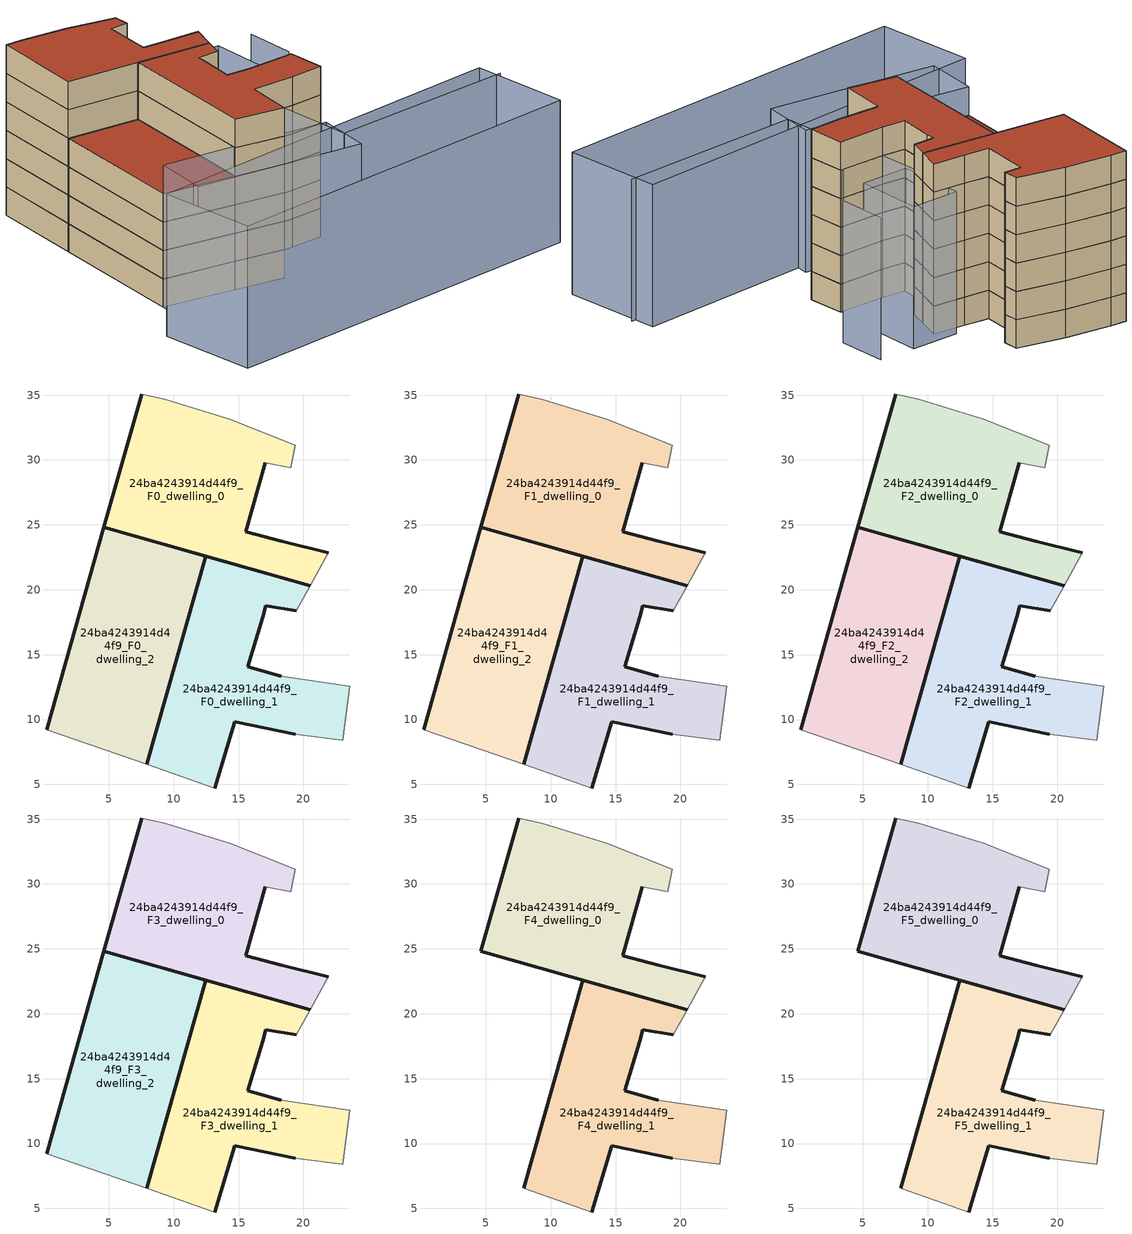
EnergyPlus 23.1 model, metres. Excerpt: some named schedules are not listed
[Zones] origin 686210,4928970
24ba4243914d44f9_F0_dwelling_0
 floor ground (EU_floor_Construction): 20.52,20.3 21.91,22.86 18.34,23.75 15.57,24.49 17.07,29.79 19.03,29.38 19.37,31.12 14.31,33.16 9.32,34.7 7.53,35.08 4.62,24.8 z0
 wall outside (EU_wall_Construction): 17.07,29.79 15.57,24.49 18.34,23.75 21.91,22.86 / 20.52,20.3 4.62,24.8 7.53,35.08 z0:3
 wall adiabatic (EU_wall_Construction): 7.53,35.08 9.32,34.7 14.31,33.16 19.37,31.12 19.03,29.38 17.07,29.79 / 21.91,22.86 20.52,20.3 z0:3
24ba4243914d44f9_F0_dwelling_1
 floor ground (EU_floor_Construction): 23.04,8.39 23.57,12.56 18.3,13.36 15.7,14.05 16.86,17.87 17.09,18.79 19.46,18.37 20.52,20.3 12.46,22.58 7.93,6.54 13.15,4.72 14.71,9.83 19.38,8.87 z0
 wall outside (EU_wall_Construction): 19.38,8.87 14.71,9.83 13.15,4.72 / 19.46,18.37 17.09,18.79 16.86,17.87 15.7,14.05 18.3,13.36 / 7.92,6.54 12.46,22.58 20.52,20.3 z0:3
 wall adiabatic (EU_wall_Construction): 18.3,13.36 23.57,12.56 23.04,8.39 19.38,8.87 / 13.15,4.72 7.93,6.54 / 20.52,20.3 19.46,18.37 z0:3
24ba4243914d44f9_F0_dwelling_2
 floor ground (EU_floor_Construction): 7.93,6.54 12.46,22.58 4.62,24.8 0.21,9.21 z0
 wall outside (EU_wall_Construction): 0.21,9.21 4.62,24.8 12.46,22.58 7.93,6.54 z0:3
 wall adiabatic (EU_wall_Construction): 7.93,6.54 0.21,9.21 z0:3
24ba4243914d44f9_F1_dwelling_0
 floor to 24ba4243914d44f9_F0_dwelling_0 (EU_floor_Construction): 20.52,20.3 21.91,22.86 18.34,23.75 15.57,24.49 17.07,29.79 19.03,29.38 19.37,31.12 14.31,33.16 9.32,34.7 7.53,35.08 4.62,24.8 z3
 wall outside (EU_wall_Construction): 17.07,29.79 15.57,24.49 18.34,23.75 21.91,22.86 / 20.52,20.3 4.62,24.8 7.53,35.08 z3:6
 wall adiabatic (EU_wall_Construction): 7.53,35.08 9.32,34.7 14.31,33.16 19.37,31.12 19.03,29.38 17.07,29.79 / 21.91,22.86 20.52,20.3 z3:6
24ba4243914d44f9_F1_dwelling_1
 floor to 24ba4243914d44f9_F0_dwelling_1 (EU_floor_Construction): 23.04,8.39 23.57,12.56 18.3,13.36 15.7,14.05 16.86,17.87 17.09,18.79 19.46,18.37 20.52,20.3 12.46,22.58 7.92,6.54 13.15,4.72 14.71,9.83 19.38,8.87 z3
 wall outside (EU_wall_Construction): 19.38,8.87 14.71,9.83 13.15,4.72 / 19.46,18.37 17.09,18.79 16.86,17.87 15.7,14.05 18.3,13.36 / 7.92,6.54 12.46,22.58 20.52,20.3 z3:6
 wall adiabatic (EU_wall_Construction): 18.3,13.36 23.57,12.56 23.04,8.39 19.38,8.87 / 13.15,4.72 7.93,6.54 / 20.52,20.3 19.46,18.37 z3:6
24ba4243914d44f9_F1_dwelling_2
 floor to 24ba4243914d44f9_F0_dwelling_2 (EU_floor_Construction): 7.92,6.54 12.46,22.58 4.62,24.8 0.21,9.21 z3
 wall outside (EU_wall_Construction): 0.21,9.21 4.62,24.8 12.46,22.58 7.93,6.54 z3:6
 wall adiabatic (EU_wall_Construction): 7.93,6.54 0.21,9.21 z3:6
24ba4243914d44f9_F2_dwelling_0
 floor to 24ba4243914d44f9_F1_dwelling_0 (EU_floor_Construction): 20.52,20.3 21.91,22.86 18.34,23.75 15.57,24.49 17.07,29.79 19.03,29.38 19.37,31.12 14.31,33.16 9.32,34.7 7.53,35.08 4.62,24.8 z6
 wall outside (EU_wall_Construction): 17.07,29.79 15.57,24.49 18.34,23.75 21.91,22.86 / 20.52,20.3 4.62,24.8 7.53,35.08 z6:9
 wall adiabatic (EU_wall_Construction): 7.53,35.08 9.32,34.7 14.31,33.16 19.37,31.12 19.03,29.38 17.07,29.79 / 21.91,22.86 20.52,20.3 z6:9
24ba4243914d44f9_F2_dwelling_1
 floor to 24ba4243914d44f9_F1_dwelling_1 (EU_floor_Construction): 23.04,8.39 23.57,12.56 18.3,13.36 15.7,14.05 16.86,17.87 17.09,18.79 19.46,18.37 20.52,20.3 12.46,22.58 7.92,6.54 13.15,4.72 14.71,9.83 19.38,8.87 z6
 wall outside (EU_wall_Construction): 19.38,8.87 14.71,9.83 13.15,4.72 / 19.46,18.37 17.09,18.79 16.86,17.87 15.7,14.05 18.3,13.36 / 7.92,6.54 12.46,22.58 20.52,20.3 z6:9
 wall adiabatic (EU_wall_Construction): 18.3,13.36 23.57,12.56 23.04,8.39 19.38,8.87 / 13.15,4.72 7.93,6.54 / 20.52,20.3 19.46,18.37 z6:9
24ba4243914d44f9_F2_dwelling_2
 floor to 24ba4243914d44f9_F1_dwelling_2 (EU_floor_Construction): 7.92,6.54 12.46,22.58 4.62,24.8 0.21,9.21 z6
 wall outside (EU_wall_Construction): 0.21,9.21 4.62,24.8 12.46,22.58 7.93,6.54 z6:9
 wall adiabatic (EU_wall_Construction): 7.93,6.54 0.21,9.21 z6:9
24ba4243914d44f9_F3_dwelling_0
 floor to 24ba4243914d44f9_F2_dwelling_0 (EU_floor_Construction): 20.52,20.3 21.91,22.86 18.34,23.75 15.57,24.49 17.07,29.79 19.03,29.38 19.37,31.12 14.31,33.16 9.32,34.7 7.53,35.08 4.62,24.8 z9
 wall outside (EU_wall_Construction): 17.07,29.79 15.57,24.49 18.34,23.75 21.91,22.86 / 20.52,20.3 4.62,24.8 7.53,35.08 z9:12
 wall adiabatic (EU_wall_Construction): 7.53,35.08 9.32,34.7 14.31,33.16 19.37,31.12 19.03,29.38 17.07,29.79 / 21.91,22.86 20.52,20.3 z9:12
24ba4243914d44f9_F3_dwelling_1
 floor to 24ba4243914d44f9_F2_dwelling_1 (EU_floor_Construction): 23.04,8.39 23.57,12.56 18.3,13.36 15.7,14.05 16.86,17.87 17.09,18.79 19.46,18.37 20.52,20.3 12.46,22.58 7.92,6.54 13.15,4.72 14.71,9.83 19.38,8.87 z9
 wall outside (EU_wall_Construction): 19.38,8.87 14.71,9.83 13.15,4.72 / 19.46,18.37 17.09,18.79 16.86,17.87 15.7,14.05 18.3,13.36 / 7.92,6.54 12.46,22.58 20.52,20.3 z9:12
 wall adiabatic (EU_wall_Construction): 18.3,13.36 23.57,12.56 23.04,8.39 19.38,8.87 / 13.15,4.72 7.93,6.54 / 20.52,20.3 19.46,18.37 z9:12
24ba4243914d44f9_F3_dwelling_2
 floor to 24ba4243914d44f9_F2_dwelling_2 (EU_floor_Construction): 7.92,6.54 12.46,22.58 4.62,24.8 0.21,9.21 z9
 wall outside (EU_wall_Construction): 0.21,9.21 4.62,24.8 12.46,22.58 7.93,6.54 z9:12
 wall adiabatic (EU_wall_Construction): 7.93,6.54 0.21,9.21 z9:12
 roof outside (EU_roof_Construction): 12.46,22.58 7.93,6.54 0.21,9.21 4.62,24.8 z12
24ba4243914d44f9_F4_dwelling_0
 floor to 24ba4243914d44f9_F3_dwelling_0 (EU_floor_Construction): 20.52,20.3 21.91,22.86 18.34,23.75 15.57,24.49 17.07,29.79 19.03,29.38 19.37,31.12 14.31,33.16 9.32,34.7 7.53,35.08 4.62,24.8 z12
 wall outside (EU_wall_Construction): 17.07,29.79 15.57,24.49 18.34,23.75 21.91,22.86 / 20.52,20.3 4.62,24.8 7.53,35.08 z12:15
 wall adiabatic (EU_wall_Construction): 7.53,35.08 9.32,34.7 14.31,33.16 19.37,31.12 19.03,29.38 17.07,29.79 / 21.91,22.86 20.52,20.3 z12:15
24ba4243914d44f9_F4_dwelling_1
 floor to 24ba4243914d44f9_F3_dwelling_1 (EU_floor_Construction): 23.04,8.39 23.57,12.56 18.3,13.36 15.7,14.05 16.86,17.87 17.09,18.79 19.46,18.37 20.52,20.3 12.46,22.58 7.92,6.54 13.15,4.72 14.71,9.83 19.38,8.87 z12
 wall outside (EU_wall_Construction): 19.38,8.87 14.71,9.83 13.15,4.72 / 7.93,6.54 12.46,22.58 20.52,20.3 / 19.46,18.37 17.09,18.79 16.86,17.87 15.7,14.05 18.3,13.36 z12:15
 wall adiabatic (EU_wall_Construction): 18.3,13.36 23.57,12.56 23.04,8.39 19.38,8.87 / 13.15,4.72 7.93,6.54 / 20.52,20.3 19.46,18.37 z12:15
24ba4243914d44f9_F5_dwelling_0
 floor to 24ba4243914d44f9_F4_dwelling_0 (EU_floor_Construction): 20.52,20.3 21.91,22.86 18.34,23.75 15.57,24.49 17.07,29.79 19.03,29.38 19.37,31.12 14.31,33.16 9.32,34.7 7.53,35.08 4.62,24.8 z15
 wall outside (EU_wall_Construction): 17.07,29.79 15.57,24.49 18.34,23.75 21.91,22.86 / 20.52,20.3 4.62,24.8 7.53,35.08 z15:18
 wall adiabatic (EU_wall_Construction): 7.53,35.08 9.32,34.7 14.31,33.16 19.37,31.12 19.03,29.38 17.07,29.79 / 21.91,22.86 20.52,20.3 z15:18
 roof outside (EU_roof_Construction): 19.37,31.12 19.03,29.38 17.07,29.79 15.57,24.49 18.34,23.75 21.91,22.86 20.52,20.3 4.62,24.8 7.53,35.08 9.32,34.7 14.31,33.16 z18
24ba4243914d44f9_F5_dwelling_1
 floor to 24ba4243914d44f9_F4_dwelling_1 (EU_floor_Construction): 23.04,8.39 23.57,12.56 18.3,13.36 15.7,14.05 16.86,17.87 17.09,18.79 19.46,18.37 20.52,20.3 12.46,22.58 7.92,6.54 13.15,4.72 14.71,9.83 19.38,8.87 z15
 wall outside (EU_wall_Construction): 19.38,8.87 14.71,9.83 13.15,4.72 / 7.93,6.54 12.46,22.58 20.52,20.3 / 19.46,18.37 17.09,18.79 16.86,17.87 15.7,14.05 18.3,13.36 z15:18
 wall adiabatic (EU_wall_Construction): 18.3,13.36 23.57,12.56 23.04,8.39 19.38,8.87 / 13.15,4.72 7.93,6.54 / 20.52,20.3 19.46,18.37 z15:18
 roof outside (EU_roof_Construction): 20.52,20.3 19.46,18.37 17.09,18.79 16.86,17.87 15.7,14.05 18.3,13.36 23.57,12.56 23.04,8.39 19.38,8.87 14.71,9.83 13.15,4.72 7.93,6.54 12.46,22.58 z18
shading: 38.16,-1.64 17.38,0.71 / 17.38,0.71 18.32,8.99 / 23.04,8.39 23.52,12.82 / 18.28,13.2 18.96,18.69 / 28.99,17.39 29.91,22.85 / 25.75,23.56 24.53,16.2 / 24.53,16.2 19.19,17.09 / 19.19,17.09 20.41,24.44 / 20.41,24.44 25.75,23.56 / 36.86,-10.22 -5.84,-6.46 / -5.84,-6.46 -4.87,4.51 / -4.87,4.51 37.82,0.75 / 37.82,0.75 36.86,-10.22 / 16.5,-2.12 -1.57,3.34 / -1.57,3.34 0.21,9.22 / 0.21,9.22 18.28,3.75 / 18.28,3.75 16.5,-2.12 z0:15
[Building]
EU S2 Campaign: North Axis=0; Terrain=City; Solar Distribution=FullExterior
[Site:Location]
Bologna: Latitude=44.5; Longitude=11.25; Time Zone=1; Elevation=37
[SizingPeriod:WeatherFileDays]
AnnualSizingPeriod: Begin Month=1; Begin Day of Month=1; End Month=12; End Day of Month=31; Day of Week for Start Day=Monday; Use Weather File Daylight Saving Period=No; Use Weather File Rain and Snow Indicators=No
[MATERIAL]
EU_InternalMass_Material: Roughness=MediumRough; Thickness=0.1; Conductivity=1; Density=1800; Specific Heat=900; Thermal Absorptance=0.9; Solar Absorptance=0.7; Visible Absorptance=0.7
[MATERIAL:NOMASS] Roughness=MediumRough; Thermal Absorptance=0.9; Solar Absorptance=0.7; Visible Absorptance=0.7
Name | Thermal Resistance
EU_wall_NoMass | 0.905828
EU_roof_NoMass | 0.37593
EU_floor_NoMass | 0.67114
[CONSTRUCTION]
EU_wall_Construction: EU_wall_NoMass
EU_roof_Construction: EU_roof_NoMass
EU_floor_Construction: EU_floor_NoMass
EU_InternalMass_Construction: EU_InternalMass_Material
[ZONE] Type=1; Multiplier=1; Ceiling Height=autocalculate; Floor Area=autocalculate; Part of Total Floor Area=Yes
Name | Volume
24ba4243914d44f9_F0_dwelling_0 | 401.903
24ba4243914d44f9_F1_dwelling_0; 24ba4243914d44f9_F2_dwelling_0; 24ba4243914d44f9_F3_dwelling_0; 24ba4243914d44f9_F4_dwelling_0; 24ba4243914d44f9_F5_dwelling_0 | 401.904
24ba4243914d44f9_F0_dwelling_1 | 401.92
24ba4243914d44f9_F1_dwelling_1; 24ba4243914d44f9_F2_dwelling_1; 24ba4243914d44f9_F3_dwelling_1; 24ba4243914d44f9_F4_dwelling_1; 24ba4243914d44f9_F5_dwelling_1 | 401.918
24ba4243914d44f9_F0_dwelling_2 | 401.906
24ba4243914d44f9_F1_dwelling_2; 24ba4243914d44f9_F2_dwelling_2; 24ba4243914d44f9_F3_dwelling_2 | 401.908
[INTERNALMASS] Construction=EU_InternalMass_Construction
Name | Zone or ZoneList | Surface Area
24ba4243914d44f9_F0_dwelling_0_EU_InternalMass | 24ba4243914d44f9_F0_dwelling_0 | 133.975
24ba4243914d44f9_F0_dwelling_1_EU_InternalMass | 24ba4243914d44f9_F0_dwelling_1 | 133.973
24ba4243914d44f9_F0_dwelling_2_EU_InternalMass | 24ba4243914d44f9_F0_dwelling_2 | 133.973
24ba4243914d44f9_F1_dwelling_0_EU_InternalMass | 24ba4243914d44f9_F1_dwelling_0 | 133.975
24ba4243914d44f9_F1_dwelling_1_EU_InternalMass | 24ba4243914d44f9_F1_dwelling_1 | 133.973
24ba4243914d44f9_F1_dwelling_2_EU_InternalMass | 24ba4243914d44f9_F1_dwelling_2 | 133.973
24ba4243914d44f9_F2_dwelling_0_EU_InternalMass | 24ba4243914d44f9_F2_dwelling_0 | 133.975
24ba4243914d44f9_F2_dwelling_1_EU_InternalMass | 24ba4243914d44f9_F2_dwelling_1 | 133.973
24ba4243914d44f9_F2_dwelling_2_EU_InternalMass | 24ba4243914d44f9_F2_dwelling_2 | 133.973
24ba4243914d44f9_F3_dwelling_0_EU_InternalMass | 24ba4243914d44f9_F3_dwelling_0 | 133.975
24ba4243914d44f9_F3_dwelling_1_EU_InternalMass | 24ba4243914d44f9_F3_dwelling_1 | 133.973
24ba4243914d44f9_F3_dwelling_2_EU_InternalMass | 24ba4243914d44f9_F3_dwelling_2 | 133.973
24ba4243914d44f9_F4_dwelling_0_EU_InternalMass | 24ba4243914d44f9_F4_dwelling_0 | 200.963
24ba4243914d44f9_F4_dwelling_1_EU_InternalMass | 24ba4243914d44f9_F4_dwelling_1 | 200.955
24ba4243914d44f9_F5_dwelling_0_EU_InternalMass | 24ba4243914d44f9_F5_dwelling_0 | 200.963
24ba4243914d44f9_F5_dwelling_1_EU_InternalMass | 24ba4243914d44f9_F5_dwelling_1 | 200.955
[OTHEREQUIPMENT] Fuel Type=Electricity; Design Level Calculation Method=Watts/Area; Power per Zone Floor Area=1; Fraction Latent=0; Fraction Radiant=0; Fraction Lost=0; Carbon Dioxide Generation Rate=0; EndUse Subcategory=EU_Step8_InternalGains
Name | Zone or ZoneList or Space or SpaceList | Schedule
EU_Step8_InternalGain_24ba4243914d44f9_F0_dwelling_0_f000 | 24ba4243914d44f9_F0_dwelling_0 | EU_Step8_GainSchedule_24ba4243914d44f9_F0_dwelling_0_f000
EU_Step8_InternalGain_24ba4243914d44f9_F0_dwelling_1_f000 | 24ba4243914d44f9_F0_dwelling_1 | EU_Step8_GainSchedule_24ba4243914d44f9_F0_dwelling_1_f000
EU_Step8_InternalGain_24ba4243914d44f9_F0_dwelling_2_f000 | 24ba4243914d44f9_F0_dwelling_2 | EU_Step8_GainSchedule_24ba4243914d44f9_F0_dwelling_2_f000
EU_Step8_InternalGain_24ba4243914d44f9_F1_dwelling_0_f000 | 24ba4243914d44f9_F1_dwelling_0 | EU_Step8_GainSchedule_24ba4243914d44f9_F1_dwelling_0_f000
EU_Step8_InternalGain_24ba4243914d44f9_F1_dwelling_1_f000 | 24ba4243914d44f9_F1_dwelling_1 | EU_Step8_GainSchedule_24ba4243914d44f9_F1_dwelling_1_f000
EU_Step8_InternalGain_24ba4243914d44f9_F1_dwelling_2_f000 | 24ba4243914d44f9_F1_dwelling_2 | EU_Step8_GainSchedule_24ba4243914d44f9_F1_dwelling_2_f000
EU_Step8_InternalGain_24ba4243914d44f9_F2_dwelling_0_f000 | 24ba4243914d44f9_F2_dwelling_0 | EU_Step8_GainSchedule_24ba4243914d44f9_F2_dwelling_0_f000
EU_Step8_InternalGain_24ba4243914d44f9_F2_dwelling_1_f000 | 24ba4243914d44f9_F2_dwelling_1 | EU_Step8_GainSchedule_24ba4243914d44f9_F2_dwelling_1_f000
EU_Step8_InternalGain_24ba4243914d44f9_F2_dwelling_2_f000 | 24ba4243914d44f9_F2_dwelling_2 | EU_Step8_GainSchedule_24ba4243914d44f9_F2_dwelling_2_f000
EU_Step8_InternalGain_24ba4243914d44f9_F3_dwelling_0_f000 | 24ba4243914d44f9_F3_dwelling_0 | EU_Step8_GainSchedule_24ba4243914d44f9_F3_dwelling_0_f000
EU_Step8_InternalGain_24ba4243914d44f9_F3_dwelling_1_f000 | 24ba4243914d44f9_F3_dwelling_1 | EU_Step8_GainSchedule_24ba4243914d44f9_F3_dwelling_1_f000
EU_Step8_InternalGain_24ba4243914d44f9_F3_dwelling_2_f000 | 24ba4243914d44f9_F3_dwelling_2 | EU_Step8_GainSchedule_24ba4243914d44f9_F3_dwelling_2_f000
EU_Step8_InternalGain_24ba4243914d44f9_F4_dwelling_0_f000 | 24ba4243914d44f9_F4_dwelling_0 | EU_Step8_GainSchedule_24ba4243914d44f9_F4_dwelling_0_f000
EU_Step8_InternalGain_24ba4243914d44f9_F4_dwelling_1_f000 | 24ba4243914d44f9_F4_dwelling_1 | EU_Step8_GainSchedule_24ba4243914d44f9_F4_dwelling_1_f000
EU_Step8_InternalGain_24ba4243914d44f9_F5_dwelling_0_f000 | 24ba4243914d44f9_F5_dwelling_0 | EU_Step8_GainSchedule_24ba4243914d44f9_F5_dwelling_0_f000
EU_Step8_InternalGain_24ba4243914d44f9_F5_dwelling_1_f000 | 24ba4243914d44f9_F5_dwelling_1 | EU_Step8_GainSchedule_24ba4243914d44f9_F5_dwelling_1_f000
[ZONEVENTILATION:DESIGNFLOWRATE] Schedule=EU_AlwaysOn; Design Flow Rate Calculation Method=AirChanges/Hour; Air Changes per Hour=0.73129; Ventilation Type=Natural; Fan Pressure Rise=0; Fan Total Efficiency=1; Constant Term Coefficient=1; Temperature Term Coefficient=0; Velocity Term Coefficient=0; Velocity Squared Term Coefficient=0; Minimum Indoor Temperature=-100; Maximum Indoor Temperature=100; Delta Temperature=-100; Minimum Outdoor Temperature=-100; Maximum Outdoor Temperature=100; Maximum Wind Speed=40
Name | Zone or ZoneList or Space or SpaceList
EU_ConstantAir_24ba4243914d44f9_F0_dwelling_0 | 24ba4243914d44f9_F0_dwelling_0
EU_ConstantAir_24ba4243914d44f9_F0_dwelling_1 | 24ba4243914d44f9_F0_dwelling_1
EU_ConstantAir_24ba4243914d44f9_F0_dwelling_2 | 24ba4243914d44f9_F0_dwelling_2
EU_ConstantAir_24ba4243914d44f9_F1_dwelling_0 | 24ba4243914d44f9_F1_dwelling_0
EU_ConstantAir_24ba4243914d44f9_F1_dwelling_1 | 24ba4243914d44f9_F1_dwelling_1
EU_ConstantAir_24ba4243914d44f9_F1_dwelling_2 | 24ba4243914d44f9_F1_dwelling_2
EU_ConstantAir_24ba4243914d44f9_F2_dwelling_0 | 24ba4243914d44f9_F2_dwelling_0
EU_ConstantAir_24ba4243914d44f9_F2_dwelling_1 | 24ba4243914d44f9_F2_dwelling_1
EU_ConstantAir_24ba4243914d44f9_F2_dwelling_2 | 24ba4243914d44f9_F2_dwelling_2
EU_ConstantAir_24ba4243914d44f9_F3_dwelling_0 | 24ba4243914d44f9_F3_dwelling_0
EU_ConstantAir_24ba4243914d44f9_F3_dwelling_1 | 24ba4243914d44f9_F3_dwelling_1
EU_ConstantAir_24ba4243914d44f9_F3_dwelling_2 | 24ba4243914d44f9_F3_dwelling_2
EU_ConstantAir_24ba4243914d44f9_F4_dwelling_0 | 24ba4243914d44f9_F4_dwelling_0
EU_ConstantAir_24ba4243914d44f9_F4_dwelling_1 | 24ba4243914d44f9_F4_dwelling_1
EU_ConstantAir_24ba4243914d44f9_F5_dwelling_0 | 24ba4243914d44f9_F5_dwelling_0
EU_ConstantAir_24ba4243914d44f9_F5_dwelling_1 | 24ba4243914d44f9_F5_dwelling_1
[HVACTEMPLATE:THERMOSTAT] Constant Heating Setpoint=20; Constant Cooling Setpoint=50
EU_HeatOnly_24ba4243914d44f9_F0_dwelling_0; EU_HeatOnly_24ba4243914d44f9_F0_dwelling_1; EU_HeatOnly_24ba4243914d44f9_F0_dwelling_2; EU_HeatOnly_24ba4243914d44f9_F1_dwelling_0; EU_HeatOnly_24ba4243914d44f9_F1_dwelling_1; EU_HeatOnly_24ba4243914d44f9_F1_dwelling_2; EU_HeatOnly_24ba4243914d44f9_F2_dwelling_0; EU_HeatOnly_24ba4243914d44f9_F2_dwelling_1; EU_HeatOnly_24ba4243914d44f9_F2_dwelling_2; EU_HeatOnly_24ba4243914d44f9_F3_dwelling_0; EU_HeatOnly_24ba4243914d44f9_F3_dwelling_1; EU_HeatOnly_24ba4243914d44f9_F3_dwelling_2; EU_HeatOnly_24ba4243914d44f9_F4_dwelling_0; EU_HeatOnly_24ba4243914d44f9_F4_dwelling_1; EU_HeatOnly_24ba4243914d44f9_F5_dwelling_0; EU_HeatOnly_24ba4243914d44f9_F5_dwelling_1
[HVACTEMPLATE:ZONE:IDEALLOADSAIRSYSTEM]
24ba4243914d44f9_F0_dwelling_0: Template Thermostat=EU_HeatOnly_24ba4243914d44f9_F0_dwelling_0; System Availability Schedule=EU_AlwaysOn; Maximum Heating Supply Air Temperature=50; Minimum Cooling Supply Air Temperature=13; Maximum Heating Supply Air Humidity Ratio=0.0156; Minimum Cooling Supply Air Humidity Ratio=0.0077; Heating Limit=NoLimit; Cooling Limit=NoLimit; Heating Availability Schedule=EU_AlwaysOn; Cooling Availability Schedule=EU_CoolingOff; Dehumidification Control Type=ConstantSensibleHeatRatio; Cooling Sensible Heat Ratio=0.7; Dehumidification Setpoint=60; Humidification Control Type=None; Humidification Setpoint=30; Outdoor Air Method=None; Outdoor Air Flow Rate per Person=0.00944; Outdoor Air Flow Rate per Zone Floor Area=0; Outdoor Air Flow Rate per Zone=0; Demand Controlled Ventilation Type=None; Outdoor Air Economizer Type=NoEconomizer; Heat Recovery Type=None; Sensible Heat Recovery Effectiveness=0.7; Latent Heat Recovery Effectiveness=0.65
